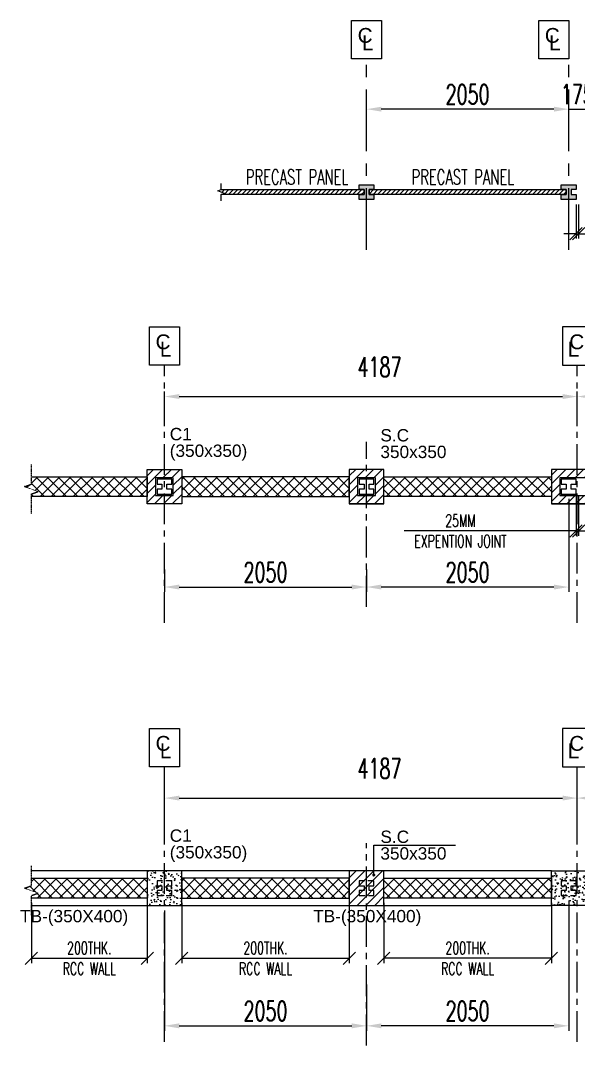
# Model space of a CAD drawing. Header units: millimetres. Extents: x 10240532 to 10287860, y -6299828 to -6258144.
# Drawn here: x 10247389 to 10253048, y -6288514 to -6278127 of the extents above; entities that cross this region are included whole.
import ezdxf
from ezdxf.enums import TextEntityAlignment as Align

# ---------------------------------------------------------------- set-up
doc = ezdxf.new("R2010")
doc.units = ezdxf.units.MM
doc.header["$LTSCALE"] = 5
doc.header["$PDMODE"] = 35
doc.header["$PDSIZE"] = 1250
doc.linetypes.add('CENTER', pattern=[2, 1.25, -0.25, 0.25, -0.25])
doc.linetypes.add('DASHED', pattern=[0.75, 0.5, -0.25])
for name, color, linetype in [('BEAM MKD.', 181, 'Continuous'), ('CENLINE', 8, 'CENTER'), ('CL. MKD.', 2, 'Continuous'), ('col', 1, 'Continuous'), ('COL. MKD.', 91, 'Continuous'), ('COL. SIZE', 43, 'Continuous'), ('DIM', 191, 'Continuous'), ('R.C.C.WALL', 6, 'Continuous'), ('REIN MKD.', 7, 'Continuous'), ('STIRRUP', 253, 'Continuous')]:
    doc.layers.add(name, color=color, linetype=linetype)
doc.layers.add('GRID DIM', color=4, linetype='Continuous', lineweight=20)
doc.layers.add('HATCH', color=253, linetype='Continuous', lineweight=15)
doc.styles.add('D50', font='romans.shx', dxfattribs={"width": 0.65, "height": 125})
doc.styles.add('GR DIM', font='romans.shx', dxfattribs={"width": 0.65, "height": 200})
doc.styles.add('R50', font='ROMANS.shx', dxfattribs={"width": 0.65, "height": 150})
doc.styles.add('RAJU', font='swissel.ttf', dxfattribs={"height": 200})
doc.dimstyles.new('D50', dxfattribs={"dimtxt": 125, "dimasz": 125, "dimexe": 50, "dimexo": 50, "dimgap": 50, "dimtad": 1, "dimdec": 0, "dimdsep": 46, "dimtxsty": 'D50', "dimcen": 0.09, "dimclrd": 2, "dimclre": 2, "dimclrt": 7, "dimadec": 0, "dimazin": 0, "dimtfac": 1, "dimtdec": 0, "dimtmove": 0, "dimatfit": 3, "dimldrblk": 'OBLIQUE', "dimfxl": 1, "dimtolj": 1, "dimtzin": 0, "dimarcsym": 0})

# ---------------------------------------------------------------- blocks, each defined once
blk = doc.blocks.new('*D8705')
at = {"layer": 'DEFPOINTS', "color": 0}
for p in [(10253035.9510963, -6286007.04880719), (10253035.9510963, -6286358.04880719), (10257222.9510963, -6286358.04880719)]:
    blk.add_point(p, dxfattribs=at)
at = {"layer": 'GRID DIM', "color": 2, "linetype": 'Continuous', "lineweight": -2}
for p, q in [((10253035.9510963, -6286308.04880719), (10253035.9510963, -6285957.04880719)), ((10257072.9510963, -6286007.04880719), (10253185.9510963, -6286007.04880719))]:
    blk.add_line(p, q, dxfattribs=at)
at = {"layer": 'GRID DIM', "color": 2, "lineweight": -2}
blk.add_line((10257222.9510963, -6286308.04880719), (10257222.9510963, -6285957.04880719), dxfattribs=at)
at = {"layer": 'GRID DIM', "color": 2}
for points in [[(10253185.9510963, -6285982.04880719), (10253185.9510963, -6286032.04880719), (10253035.9510963, -6286007.04880719)], [(10257072.9510963, -6286032.04880719), (10257072.9510963, -6285982.04880719), (10257222.9510963, -6286007.04880719)]]:
    blk.add_solid(points, dxfattribs=at)
at = {"layer": 'GRID DIM', "color": 7, "lineweight": -2, "insert": (10255129.4510963, -6285857.04880719), "char_height": 200, "attachment_point": 5, "style": 'GR DIM'}
blk.add_mtext('\\A1;4187', dxfattribs=at)
blk = doc.blocks.new('_Oblique')
at = {"color": 0, "linetype": 'ByBlock', "lineweight": -2}
blk.add_line((-0.5, -0.5), (0.5, 0.5), dxfattribs=at)
blk = doc.blocks.new('OBLIQUE')
blk = doc.blocks.new('*D8706')
at = {"layer": 'DEFPOINTS', "color": 0}
for p in [(10253035.9510963, -6286007.04880719), (10248848.9510963, -6286358.04880719), (10253035.9510963, -6286358.04880719)]:
    blk.add_point(p, dxfattribs=at)
at = {"layer": 'GRID DIM', "color": 2, "lineweight": -2}
blk.add_line((10248848.9510963, -6286308.04880719), (10248848.9510963, -6285957.04880719), dxfattribs=at)
at = {"layer": 'GRID DIM', "color": 2, "linetype": 'Continuous', "lineweight": -2}
for p, q in [((10248998.9510963, -6286007.04880719), (10252885.9510963, -6286007.04880719)), ((10253035.9510963, -6286308.04880719), (10253035.9510963, -6285957.04880719))]:
    blk.add_line(p, q, dxfattribs=at)
at = {"layer": 'GRID DIM', "color": 2}
for points in [[(10248998.9510963, -6285982.04880719), (10248998.9510963, -6286032.04880719), (10248848.9510963, -6286007.04880719)], [(10252885.9510963, -6286032.04880719), (10252885.9510963, -6285982.04880719), (10253035.9510963, -6286007.04880719)]]:
    blk.add_solid(points, dxfattribs=at)
at = {"layer": 'GRID DIM', "color": 7, "lineweight": -2, "insert": (10251029.4510963, -6285707.04880719), "char_height": 200, "attachment_point": 5, "style": 'GR DIM'}
blk.add_mtext('\\A1;4187', dxfattribs=at)
blk = doc.blocks.new('*D8707')
at = {"layer": 'DEFPOINTS', "color": 0}
for p in [(10248848.9510963, -6287094.86919883), (10250898.4510963, -6287844.86919883), (10250898.4510963, -6288315.10006606)]:
    blk.add_point(p, dxfattribs=at)
at = {"layer": 'GRID DIM', "color": 2, "lineweight": -2}
blk.add_line((10248848.9510963, -6287144.86919883), (10248848.9510963, -6288365.10006606), dxfattribs=at)
at = {"layer": 'GRID DIM', "color": 2, "linetype": 'Continuous', "lineweight": -2}
for p, q in [((10250898.4510963, -6287894.86919883), (10250898.4510963, -6288365.10006606)), ((10248998.9510963, -6288315.10006606), (10250748.4510963, -6288315.10006606))]:
    blk.add_line(p, q, dxfattribs=at)
at = {"layer": 'GRID DIM', "color": 2}
for points in [[(10248998.9510963, -6288290.10006606), (10248998.9510963, -6288340.10006606), (10248848.9510963, -6288315.10006606)], [(10250748.4510963, -6288340.10006606), (10250748.4510963, -6288290.10006606), (10250898.4510963, -6288315.10006606)]]:
    blk.add_solid(points, dxfattribs=at)
at = {"layer": 'GRID DIM', "color": 7, "lineweight": -2, "insert": (10249873.7010963, -6288165.10006606), "char_height": 200, "attachment_point": 5, "style": 'GR DIM'}
blk.add_mtext('\\A1;2050', dxfattribs=at)
blk = doc.blocks.new('*D8708')
at = {"layer": 'col', "color": 2, "lineweight": -2}
blk.add_line((10249023.9510963, -6287069.86919883), (10249023.9510963, -6287680.91782122), dxfattribs=at)
at = {"layer": 'col', "color": 2, "linetype": 'Continuous', "lineweight": -2}
for p, q in [((10250723.4510963, -6287069.86919883), (10250723.4510963, -6287680.91782122)), ((10249023.9510963, -6287630.91782122), (10250723.4510963, -6287630.91782122))]:
    blk.add_line(p, q, dxfattribs=at)
at = {"layer": 'DEFPOINTS', "color": 0}
for p in [(10249023.9510963, -6287019.86919883), (10250723.4510963, -6287019.86919883), (10250723.4510963, -6287630.91782122)]:
    blk.add_point(p, dxfattribs=at)
at = {"layer": 'col', "color": 2, "linetype": 'ByBlock', "lineweight": -2, "xscale": 125, "yscale": 125, "zscale": 125, "rotation": 180}
blk.add_blockref('_Oblique', (10249023.9510963, -6287630.91782122), dxfattribs=at)
at = {"layer": 'col', "color": 2, "linetype": 'ByBlock', "lineweight": -2, "xscale": 125, "yscale": 125, "zscale": 125}
blk.add_blockref('_Oblique', (10250723.4510963, -6287630.91782122), dxfattribs=at)
at = {"layer": 'col', "color": 7, "insert": (10249873.9510963, -6287630.91782122), "char_height": 125, "attachment_point": 5, "style": 'D50'}
blk.add_mtext('\\A1;200THK. \\PRCC WALL', dxfattribs=at)
blk = doc.blocks.new('*D8709')
at = {"layer": 'col', "color": 2, "linetype": 'Continuous', "lineweight": -2}
for p, q in [((10251073.4510963, -6287069.86919883), (10251073.4510963, -6287680.91782122)), ((10252773.4510963, -6287630.91782122), (10251073.4510963, -6287630.91782122))]:
    blk.add_line(p, q, dxfattribs=at)
at = {"layer": 'col', "color": 2, "lineweight": -2}
blk.add_line((10252773.4510963, -6287069.86919883), (10252773.4510963, -6287680.91782122), dxfattribs=at)
at = {"layer": 'DEFPOINTS', "color": 0}
for p in [(10251073.4510963, -6287019.86919883), (10252773.4510963, -6287019.86919883), (10251073.4510963, -6287630.91782122)]:
    blk.add_point(p, dxfattribs=at)
at = {"layer": 'col', "color": 2, "linetype": 'ByBlock', "lineweight": -2, "xscale": 125, "yscale": 125, "zscale": 125, "rotation": 180}
blk.add_blockref('_Oblique', (10251073.4510963, -6287630.91782122), dxfattribs=at)
at = {"layer": 'col', "color": 2, "linetype": 'ByBlock', "lineweight": -2, "xscale": 125, "yscale": 125, "zscale": 125}
blk.add_blockref('_Oblique', (10252773.4510963, -6287630.91782122), dxfattribs=at)
at = {"layer": 'col', "color": 7, "insert": (10251923.4510963, -6287630.91782122), "char_height": 125, "attachment_point": 5, "style": 'D50'}
blk.add_mtext('\\A1;200THK. \\PRCC WALL', dxfattribs=at)
blk = doc.blocks.new('*D8710')
at = {"layer": 'DEFPOINTS', "color": 0}
for p in [(10252948.4510963, -6286994.86919883), (10250898.4510963, -6287844.86919883), (10250898.4510963, -6288315.10006606)]:
    blk.add_point(p, dxfattribs=at)
at = {"layer": 'GRID DIM', "color": 2, "lineweight": -2}
blk.add_line((10252948.4510963, -6287044.86919883), (10252948.4510963, -6288365.10006606), dxfattribs=at)
at = {"layer": 'GRID DIM', "color": 2, "linetype": 'Continuous', "lineweight": -2}
for p, q in [((10250898.4510963, -6287894.86919883), (10250898.4510963, -6288365.10006606)), ((10252798.4510963, -6288315.10006606), (10251048.4510963, -6288315.10006606))]:
    blk.add_line(p, q, dxfattribs=at)
at = {"layer": 'GRID DIM', "color": 2}
for points in [[(10251048.4510963, -6288290.10006606), (10251048.4510963, -6288340.10006606), (10250898.4510963, -6288315.10006606)], [(10252798.4510963, -6288340.10006606), (10252798.4510963, -6288290.10006606), (10252948.4510963, -6288315.10006606)]]:
    blk.add_solid(points, dxfattribs=at)
at = {"layer": 'GRID DIM', "color": 7, "lineweight": -2, "insert": (10251923.4510963, -6288165.10006606), "char_height": 200, "attachment_point": 5, "style": 'GR DIM'}
blk.add_mtext('\\A1;2050', dxfattribs=at)
blk = doc.blocks.new('*D8731')
at = {"layer": 'col', "color": 2, "lineweight": -2}
blk.add_line((10247499.6765107, -6287069.86919883), (10247499.6765107, -6287680.91782122), dxfattribs=at)
at = {"layer": 'col', "color": 2, "linetype": 'Continuous', "lineweight": -2}
for p, q in [((10248673.9510963, -6287069.86919883), (10248673.9510963, -6287680.91782122)), ((10247499.6765107, -6287630.91782122), (10248673.9510963, -6287630.91782122))]:
    blk.add_line(p, q, dxfattribs=at)
at = {"layer": 'DEFPOINTS', "color": 0}
for p in [(10247499.6765107, -6287019.86919883), (10248673.9510963, -6287019.86919883), (10248673.9510963, -6287630.91782122)]:
    blk.add_point(p, dxfattribs=at)
at = {"layer": 'col', "color": 2, "linetype": 'ByBlock', "lineweight": -2, "xscale": 125, "yscale": 125, "zscale": 125, "rotation": 180}
blk.add_blockref('_Oblique', (10247499.6765107, -6287630.91782122), dxfattribs=at)
at = {"layer": 'col', "color": 2, "linetype": 'ByBlock', "lineweight": -2, "xscale": 125, "yscale": 125, "zscale": 125}
blk.add_blockref('_Oblique', (10248673.9510963, -6287630.91782122), dxfattribs=at)
at = {"layer": 'col', "color": 7, "insert": (10248086.8138035, -6287630.91782122), "char_height": 125, "attachment_point": 5, "style": 'D50'}
blk.add_mtext('\\A1;200THK. \\PRCC WALL', dxfattribs=at)
blk = doc.blocks.new('*D8737')
at = {"layer": 'DEFPOINTS', "color": 0}
for p in [(10253035.9510963, -6281937.88733368), (10253035.9510963, -6282288.88733368), (10257222.9510963, -6282288.88733368)]:
    blk.add_point(p, dxfattribs=at)
at = {"layer": 'GRID DIM', "color": 2, "linetype": 'Continuous', "lineweight": -2}
for p, q in [((10253035.9510963, -6282238.88733368), (10253035.9510963, -6281887.88733368)), ((10257072.9510963, -6281937.88733368), (10253185.9510963, -6281937.88733368))]:
    blk.add_line(p, q, dxfattribs=at)
at = {"layer": 'GRID DIM', "color": 2, "lineweight": -2}
blk.add_line((10257222.9510963, -6282238.88733368), (10257222.9510963, -6281887.88733368), dxfattribs=at)
at = {"layer": 'GRID DIM', "color": 2}
for points in [[(10253185.9510963, -6281912.88733368), (10253185.9510963, -6281962.88733368), (10253035.9510963, -6281937.88733368)], [(10257072.9510963, -6281962.88733368), (10257072.9510963, -6281912.88733368), (10257222.9510963, -6281937.88733368)]]:
    blk.add_solid(points, dxfattribs=at)
at = {"layer": 'GRID DIM', "color": 7, "lineweight": -2, "insert": (10255129.4510963, -6281787.88733368), "char_height": 200, "attachment_point": 5, "style": 'GR DIM'}
blk.add_mtext('\\A1;4187', dxfattribs=at)
blk = doc.blocks.new('*D8738')
at = {"layer": 'DEFPOINTS', "color": 0}
for p in [(10253035.9510963, -6281937.88733368), (10248848.9510963, -6282288.88733368), (10253035.9510963, -6282288.88733368)]:
    blk.add_point(p, dxfattribs=at)
at = {"layer": 'GRID DIM', "color": 2, "lineweight": -2}
blk.add_line((10248848.9510963, -6282238.88733368), (10248848.9510963, -6281887.88733368), dxfattribs=at)
at = {"layer": 'GRID DIM', "color": 2, "linetype": 'Continuous', "lineweight": -2}
for p, q in [((10253035.9510963, -6282238.88733368), (10253035.9510963, -6281887.88733368)), ((10248998.9510963, -6281937.88733368), (10252885.9510963, -6281937.88733368))]:
    blk.add_line(p, q, dxfattribs=at)
at = {"layer": 'GRID DIM', "color": 2}
for points in [[(10248998.9510963, -6281912.88733368), (10248998.9510963, -6281962.88733368), (10248848.9510963, -6281937.88733368)], [(10252885.9510963, -6281962.88733368), (10252885.9510963, -6281912.88733368), (10253035.9510963, -6281937.88733368)]]:
    blk.add_solid(points, dxfattribs=at)
at = {"layer": 'GRID DIM', "color": 7, "lineweight": -2, "insert": (10251029.4510963, -6281637.88733368), "char_height": 200, "attachment_point": 5, "style": 'GR DIM'}
blk.add_mtext('\\A1;4187', dxfattribs=at)
blk = doc.blocks.new('*D8739')
at = {"layer": 'DEFPOINTS', "color": 0}
for p in [(10248848.9510963, -6283641.36343914), (10250898.4510963, -6283641.36343914), (10250898.4510963, -6283868.33284769)]:
    blk.add_point(p, dxfattribs=at)
at = {"layer": 'GRID DIM', "color": 2, "lineweight": -2}
blk.add_line((10248848.9510963, -6283691.36343914), (10248848.9510963, -6283918.33284769), dxfattribs=at)
at = {"layer": 'GRID DIM', "color": 2, "linetype": 'Continuous', "lineweight": -2}
for p, q in [((10250898.4510963, -6283691.36343914), (10250898.4510963, -6283918.33284769)), ((10248998.9510963, -6283868.33284769), (10250748.4510963, -6283868.33284769))]:
    blk.add_line(p, q, dxfattribs=at)
at = {"layer": 'GRID DIM', "color": 2}
for points in [[(10248998.9510963, -6283843.33284769), (10248998.9510963, -6283893.33284769), (10248848.9510963, -6283868.33284769)], [(10250748.4510963, -6283893.33284769), (10250748.4510963, -6283843.33284769), (10250898.4510963, -6283868.33284769)]]:
    blk.add_solid(points, dxfattribs=at)
at = {"layer": 'GRID DIM', "color": 7, "lineweight": -2, "insert": (10249873.7010963, -6283718.33284769), "char_height": 200, "attachment_point": 5, "style": 'GR DIM'}
blk.add_mtext('\\A1;2050', dxfattribs=at)
blk = doc.blocks.new('*D8740')
at = {"layer": 'DEFPOINTS', "color": 0}
for p in [(10252948.4510963, -6282925.70772531), (10250898.4510963, -6283641.36343914), (10250898.4510963, -6283868.33284769)]:
    blk.add_point(p, dxfattribs=at)
at = {"layer": 'GRID DIM', "color": 2, "lineweight": -2}
blk.add_line((10252948.4510963, -6282975.70772531), (10252948.4510963, -6283918.33284769), dxfattribs=at)
at = {"layer": 'GRID DIM', "color": 2, "linetype": 'Continuous', "lineweight": -2}
for p, q in [((10250898.4510963, -6283691.36343914), (10250898.4510963, -6283918.33284769)), ((10252798.4510963, -6283868.33284769), (10251048.4510963, -6283868.33284769))]:
    blk.add_line(p, q, dxfattribs=at)
at = {"layer": 'GRID DIM', "color": 2}
for points in [[(10251048.4510963, -6283843.33284769), (10251048.4510963, -6283893.33284769), (10250898.4510963, -6283868.33284769)], [(10252798.4510963, -6283893.33284769), (10252798.4510963, -6283843.33284769), (10252948.4510963, -6283868.33284769)]]:
    blk.add_solid(points, dxfattribs=at)
at = {"layer": 'GRID DIM', "color": 7, "lineweight": -2, "insert": (10251923.4510963, -6283718.33284769), "char_height": 200, "attachment_point": 5, "style": 'GR DIM'}
blk.add_mtext('\\A1;2050', dxfattribs=at)
blk = doc.blocks.new('*D8751')
at = {"layer": 'col', "color": 2, "lineweight": -2}
blk.add_line((10253023.4510963, -6282950.70772531), (10253023.4510963, -6283349.59627354), dxfattribs=at)
at = {"layer": 'col', "color": 2, "linetype": 'Continuous', "lineweight": -2}
for p, q in [((10253048.4510963, -6282950.70772531), (10253048.4510963, -6283349.59627354)), ((10253023.4510963, -6283299.59627354), (10251279.9250059, -6283299.59627354)), ((10253023.4510963, -6283299.59627354), (10253048.4510963, -6283299.59627354)), ((10253048.4510963, -6283299.59627354), (10253173.4510963, -6283299.59627354))]:
    blk.add_line(p, q, dxfattribs=at)
at = {"layer": 'DEFPOINTS', "color": 0}
for p in [(10253023.4510963, -6282900.70772531), (10253048.4510963, -6282900.70772531), (10253048.4510963, -6283299.59627354)]:
    blk.add_point(p, dxfattribs=at)
at = {"layer": 'col', "color": 2, "linetype": 'ByBlock', "lineweight": -2, "xscale": 125, "yscale": 125, "zscale": 125}
blk.add_blockref('_Oblique', (10253023.4510963, -6283299.59627354), dxfattribs=at)
at = {"layer": 'col', "color": 2, "linetype": 'ByBlock', "lineweight": -2, "xscale": 125, "yscale": 125, "zscale": 125, "rotation": 180}
blk.add_blockref('_Oblique', (10253048.4510963, -6283299.59627354), dxfattribs=at)
at = {"layer": 'col', "color": 7, "insert": (10251850.3119107, -6283299.59627354), "char_height": 125, "attachment_point": 5, "style": 'D50'}
blk.add_mtext('\\A1;25MM \\PEXPENTION JOINT', dxfattribs=at)
blk = doc.blocks.new('*D8777')
at = {"layer": 'DEFPOINTS', "color": 0}
for p in [(10250898.4510963, -6279025.64127716), (10250898.4510963, -6279376.64127716), (10252948.4510963, -6279376.64127716)]:
    blk.add_point(p, dxfattribs=at)
at = {"layer": 'GRID DIM', "color": 2, "linetype": 'Continuous', "lineweight": -2}
for p, q in [((10250898.4510963, -6279326.64127716), (10250898.4510963, -6278975.64127716)), ((10252798.4510963, -6279025.64127716), (10251048.4510963, -6279025.64127716))]:
    blk.add_line(p, q, dxfattribs=at)
at = {"layer": 'GRID DIM', "color": 2, "lineweight": -2}
blk.add_line((10252948.4510963, -6279326.64127716), (10252948.4510963, -6278975.64127716), dxfattribs=at)
at = {"layer": 'GRID DIM', "color": 2}
for points in [[(10251048.4510963, -6279000.64127716), (10251048.4510963, -6279050.64127716), (10250898.4510963, -6279025.64127716)], [(10252798.4510963, -6279050.64127716), (10252798.4510963, -6279000.64127716), (10252948.4510963, -6279025.64127716)]]:
    blk.add_solid(points, dxfattribs=at)
at = {"layer": 'GRID DIM', "color": 7, "lineweight": -2, "insert": (10251923.4510963, -6278875.64127716), "char_height": 200, "attachment_point": 5, "style": 'GR DIM'}
blk.add_mtext('\\A1;2050', dxfattribs=at)
blk = doc.blocks.new('*D8788')
at = {"layer": 'col', "color": 2, "lineweight": -2}
blk.add_line((10253023.4510963, -6279991.14127716), (10253023.4510963, -6280337.64127716), dxfattribs=at)
at = {"layer": 'col', "color": 2, "linetype": 'Continuous', "lineweight": -2}
for p, q in [((10253048.4510963, -6279991.14127716), (10253048.4510963, -6280337.64127716)), ((10253023.4510963, -6280287.64127716), (10252898.4510963, -6280287.64127716)), ((10253023.4510963, -6280287.64127716), (10253048.4510963, -6280287.64127716)), ((10253048.4510963, -6280287.64127716), (10254439.2249058, -6280287.64127716))]:
    blk.add_line(p, q, dxfattribs=at)
at = {"layer": 'DEFPOINTS', "color": 0}
for p in [(10253023.4510963, -6279941.14127716), (10253048.4510963, -6279941.14127716), (10253048.4510963, -6280287.64127716)]:
    blk.add_point(p, dxfattribs=at)
at = {"layer": 'col', "color": 2, "linetype": 'ByBlock', "lineweight": -2, "xscale": 125, "yscale": 125, "zscale": 125}
blk.add_blockref('_Oblique', (10253023.4510963, -6280287.64127716), dxfattribs=at)
at = {"layer": 'col', "color": 2, "linetype": 'ByBlock', "lineweight": -2, "xscale": 125, "yscale": 125, "zscale": 125, "rotation": 180}
blk.add_blockref('_Oblique', (10253048.4510963, -6280287.64127716), dxfattribs=at)
at = {"layer": 'col', "color": 7, "insert": (10253868.838001, -6280287.64127716), "char_height": 125, "attachment_point": 5, "style": 'D50'}
blk.add_mtext('\\A1;25MM \\PEXPENTION JOINT', dxfattribs=at)
blk = doc.blocks.new('*D8806')
at = {"layer": 'DEFPOINTS', "color": 0}
for p in [(10253123.4510963, -6279025.64127716), (10252948.4510963, -6279376.64127716), (10253123.4510963, -6279376.64127716)]:
    blk.add_point(p, dxfattribs=at)
at = {"layer": 'GRID DIM', "color": 2, "lineweight": -2}
blk.add_line((10252948.4510963, -6279326.64127716), (10252948.4510963, -6278975.64127716), dxfattribs=at)
at = {"layer": 'GRID DIM', "color": 2, "linetype": 'Continuous', "lineweight": -2}
for p, q in [((10253123.4510963, -6279326.64127716), (10253123.4510963, -6278975.64127716)), ((10252798.4510963, -6279025.64127716), (10252648.4510963, -6279025.64127716)), ((10252948.4510963, -6279025.64127716), (10253123.4510963, -6279025.64127716)), ((10253273.4510963, -6279025.64127716), (10253423.4510963, -6279025.64127716))]:
    blk.add_line(p, q, dxfattribs=at)
at = {"layer": 'GRID DIM', "color": 2}
for points in [[(10252798.4510963, -6279050.64127716), (10252798.4510963, -6279000.64127716), (10252948.4510963, -6279025.64127716)], [(10253273.4510963, -6279000.64127716), (10253273.4510963, -6279050.64127716), (10253123.4510963, -6279025.64127716)]]:
    blk.add_solid(points, dxfattribs=at)
at = {"layer": 'GRID DIM', "color": 7, "lineweight": -2, "insert": (10253035.9510963, -6278875.64127716), "char_height": 200, "attachment_point": 5, "style": 'GR DIM'}
blk.add_mtext('\\A1;175', dxfattribs=at)

msp = doc.modelspace()

# ---------------------------------------------------------------- hatches: boundary and pattern name
at = {"layer": 'HATCH'}
for points in [[(10250823.4510963, -6279841.14127716), (10250873.4510963, -6279841.14127716), (10250873.4510963, -6279891.14127716), (10250823.4510963, -6279891.14127716), (10250823.4510963, -6279941.14127716), (10250973.4510963, -6279941.14127716), (10250973.4510963, -6279891.14127716), (10250923.4510963, -6279891.14127716), (10250923.4510963, -6279841.14127716), (10250973.4510963, -6279841.14127716), (10250973.4510963, -6279791.14127716), (10250823.4510963, -6279791.14127716)], [(10252873.4510963, -6279841.14127716), (10252923.4510963, -6279841.14127716), (10252923.4510963, -6279891.14127716), (10252873.4510963, -6279891.14127716), (10252873.4510963, -6279941.14127716), (10253023.4510963, -6279941.14127716), (10253023.4510963, -6279891.14127716), (10252973.4510963, -6279891.14127716), (10252973.4510963, -6279841.14127716), (10253023.4510963, -6279841.14127716), (10253023.4510963, -6279791.14127716), (10252873.4510963, -6279791.14127716)]]:
    msp.add_hatch(color=9, dxfattribs=at).paths.add_polyline_path(points)
at = {"layer": 'R.C.C.WALL'}
h = msp.add_hatch(dxfattribs=at)
h.set_pattern_fill('ANSI37', color=8, scale=25)
h.set_pattern_definition([(45, (251518.475401068, -269468.588762468), (-56.1266007566822, 56.1266007566822), []), (135, (251518.475401068, -269468.588762468), (-56.1266007566822, -56.1266007566822), [])])
h.paths.add_polyline_path([(10247499.6765107, -6282750.70772531), (10248673.9510963, -6282750.70772531), (10248673.9510963, -6282950.70772531), (10247499.6765107, -6282950.70772531), (10247499.6765107, -6282925.70772531), (10247568.3634461, -6282900.70772532), (10247430.9895752, -6282850.70772531), (10247499.6765107, -6282825.70772531)])
h = msp.add_hatch(dxfattribs=at)
h.set_pattern_fill('ANSI37', color=8, scale=25)
h.set_pattern_definition([(45, (253567.975401068, -269468.588762468), (-56.1266007566822, 56.1266007566822), []), (135, (253567.975401068, -269468.588762468), (-56.1266007566822, -56.1266007566822), [])])
h.paths.add_polyline_path([(10249023.9510963, -6282950.70772531), (10250723.4510963, -6282950.70772531), (10250723.4510963, -6282750.70772531), (10249023.9510963, -6282750.70772531)])
h = msp.add_hatch(dxfattribs=at)
h.set_pattern_fill('ANSI37', color=8, scale=25, angle=180)
h.set_pattern_definition([(45, (253567.475401068, -269468.588762468), (-56.1266007566822, 56.1266007566822), []), (135, (253567.475401068, -269468.588762468), (-56.1266007566822, -56.1266007566822), [])])
h.paths.add_polyline_path([(10252773.4510963, -6282950.70772531), (10251073.4510963, -6282950.70772531), (10251073.4510963, -6282750.70772531), (10252773.4510963, -6282750.70772531)])
h = msp.add_hatch(dxfattribs=at)
h.set_pattern_fill('ANSI37', color=8, scale=25, angle=180)
h.set_pattern_definition([(45, (249467.975401068, -273537.75023598), (-56.1266007566822, 56.1266007566822), []), (135, (249467.975401068, -273537.75023598), (-56.1266007566822, -56.1266007566822), [])])
h.paths.add_polyline_path([(10247499.6765107, -6286819.86919883), (10247499.6765107, -6286894.86919883), (10247430.9895752, -6286919.86919883), (10247568.3634461, -6286969.86919883), (10247499.6765107, -6286994.86919883), (10247499.6765107, -6287019.86919883), (10248673.9510963, -6287019.86919883), (10248673.9510963, -6286819.86919883)])
h = msp.add_hatch(dxfattribs=at)
h.set_pattern_fill('ANSI37', color=8, scale=25)
h.set_pattern_definition([(45, (253567.975401068, -273537.75023598), (-56.1266007566822, 56.1266007566822), []), (135, (253567.975401068, -273537.75023598), (-56.1266007566822, -56.1266007566822), [])])
h.paths.add_polyline_path([(10250723.4510963, -6286819.86919883), (10249023.9510963, -6286819.86919883), (10249023.9510963, -6287019.86919883), (10250723.4510963, -6287019.86919883)])
h = msp.add_hatch(dxfattribs=at)
h.set_pattern_fill('ANSI37', color=8, scale=25, angle=180)
h.set_pattern_definition([(45, (253567.475401068, -273537.75023598), (-56.1266007566822, 56.1266007566822), []), (135, (253567.475401068, -273537.75023598), (-56.1266007566822, -56.1266007566822), [])])
h.paths.add_polyline_path([(10252773.4510963, -6287019.86919883), (10251073.4510963, -6287019.86919883), (10251073.4510963, -6286819.86919883), (10252773.4510963, -6286819.86919883)])
at = {"layer": 'STIRRUP'}
h = msp.add_hatch(dxfattribs=at)
h.set_pattern_fill('ANSI31', color=9, scale=10)
h.set_pattern_definition([(45, (467070.95109627, -547444.141277162), (-22.4506403026729, 22.4506403026729), [])])
h.paths.add_polyline_path([(10249423.4510963, -6279841.14127716), (10250873.4510963, -6279841.14127716), (10250873.4510963, -6279891.14127716), (10249423.4510963, -6279891.14127716), (10249457.794564, -6279878.64127716), (10249389.1076285, -6279853.64127716)])
h = msp.add_hatch(dxfattribs=at)
h.set_pattern_fill('ANSI31', color=9, scale=10)
h.set_pattern_definition([(45, (469120.95109627, -547444.141277162), (-22.4506403026729, 22.4506403026729), [])])
h.paths.add_polyline_path([(10250923.4510963, -6279891.14127716), (10251096.1273328, -6279891.14127716), (10252923.4510963, -6279891.14127716), (10252923.4510963, -6279841.14127716), (10251091.1273328, -6279841.14127716), (10250923.4510963, -6279841.14127716)])
h = msp.add_hatch(dxfattribs=at)
h.set_pattern_fill('ANSI31', color=9, scale=20)
h.set_pattern_definition([(45, (243135.231372466, -313751.284372064), (-44.9012806053458, 44.9012806053458), [])])
h.paths.add_polyline_path([(10249023.9510963, -6282675.70772531), (10248673.9510963, -6282675.70772531), (10248673.9510963, -6283025.70772531), (10249023.9510963, -6283025.70772531)])
h.paths.add_polyline_path([(10248758.9510963, -6282940.70772531), (10248758.9510963, -6282760.70772531), (10248938.9510963, -6282760.70772531), (10248938.9510963, -6282940.70772531)], flags=16)
h = msp.add_hatch(dxfattribs=at)
h.set_pattern_fill('ANSI31', color=9, scale=20)
h.set_pattern_definition([(45, (245184.731372466, -313751.284372064), (-44.9012806053458, 44.9012806053458), [])])
h.paths.add_polyline_path([(10251073.4510963, -6282675.70772531), (10250723.4510963, -6282675.70772531), (10250723.4510963, -6283025.70772531), (10251073.4510963, -6283025.70772531)])
h.paths.add_polyline_path([(10250808.4510963, -6282940.70772531), (10250808.4510963, -6282760.70772531), (10250988.4510963, -6282760.70772531), (10250988.4510963, -6282940.70772531)], flags=16)
h = msp.add_hatch(dxfattribs=at)
h.set_pattern_fill('ANSI31', color=9, scale=20)
h.set_pattern_definition([(45, (244299.124007931, -313356.36132106), (-44.9012806053458, 44.9012806053458), [])])
h.paths.add_polyline_path([(10253298.4510963, -6282675.70772531), (10252773.4510963, -6282675.70772531), (10252773.4510963, -6283025.70772531), (10253298.4510963, -6283025.70772531)])
h.paths.add_polyline_path([(10252858.4510963, -6282940.70772531), (10252858.4510963, -6282760.70772531), (10253213.4510963, -6282760.70772531), (10253213.4510963, -6282940.70772531)], flags=16)
h = msp.add_hatch(dxfattribs=at)
h.set_pattern_fill('AR-CONC', color=9, scale=0.75)
h.set_pattern_definition([(50, (270289.98682831, -278705.281263), (136.638501747003, -11.9543141541773), [14.2875, -157.162499999999]), (355, (270289.98682831, -278705.281263), (-26.432566068727, 143.292633929276), [11.43, -125.7304381275]), (100.4514447, (270301.37333356, -278706.277453125), (110.205935317765, 131.338313934146), [12.1425066, -133.56768345]), (46.1842, (270289.98682831, -278667.181263), (203.309280669097, -31.5317459495454), [21.43125, -235.74375]), (96.63555761, (270306.92925331, -278669.808888), (178.053100538627, 185.569593448291), [18.213767355, -200.35170612]), (351.18415117, (270289.98682831, -278667.181263), (178.053100548733, 185.569593439149), [17.1449753025, -188.59479894]), (21, (270309.03682831, -278676.706263), (113.710793451849, -76.6988986403157), [14.2875, -157.1625]), (326, (270309.03682831, -278676.706263), (46.3515212607355, 138.140974591739), [11.43, -125.73]), (71.451445, (270318.51272776, -278683.097837925), (160.062314459037, 61.442076664429), [12.1425066, -133.567453199999]), (37.5, (270289.98682831, -278705.281263), (2.31645243794386, 63.4162791548648), [0, -124.206, 0, -127.635, 0, -126.20625]), (7.5, (270289.98682831, -278705.281263), (50.1147468827293, 75.1354311135896), [0, -72.7709999999997, 0, -121.3485, 0, -48.1012499999999]), (327.5, (270247.50532831, -278705.281263), (101.692946375154, -4.29655799450508), [0, -47.625, 0, -148.59, 0, -197.1675]), (317.5, (270228.45532831, -278705.281263), (111.096886039514, 19.0698682749998), [0, -61.9125, 0, -98.679, 0, -140.0175])])
h.paths.add_polyline_path([(10248673.9510963, -6287094.86919883), (10249023.9510963, -6287094.86919883), (10249023.9510963, -6286744.86919883), (10248673.9510963, -6286744.86919883)])
h = msp.add_hatch(dxfattribs=at)
h.set_pattern_fill('ANSI31', color=9, scale=20)
h.set_pattern_definition([(45, (242510.202772757, -318163.679113306), (-44.9012806053458, 44.9012806053458), [])])
h.paths.add_polyline_path([(10250723.4510963, -6287094.86919883), (10251073.4510963, -6287094.86919883), (10251073.4510963, -6286744.86919883), (10250723.4510963, -6286744.86919883)])
h = msp.add_hatch(dxfattribs=at)
h.set_pattern_fill('AR-CONC', color=9, scale=0.75, angle=180)
h.set_pattern_definition([(50, (278750.98682831, -278705.281263), (136.638501747003, -11.9543141541773), [14.2875, -157.162499999999]), (355, (278750.98682831, -278705.281263), (-26.432566068727, 143.292633929276), [11.43, -125.7304381275]), (100.4514447, (278762.37333356, -278706.277453125), (110.205935317765, 131.338313934146), [12.1425066, -133.56768345]), (46.1842, (278750.98682831, -278667.181263), (203.309280669097, -31.5317459495454), [21.43125, -235.74375]), (96.63555761, (278767.92925331, -278669.808888), (178.053100538627, 185.569593448291), [18.213767355, -200.35170612]), (351.18415117, (278750.98682831, -278667.181263), (178.053100548733, 185.569593439149), [17.1449753025, -188.59479894]), (21, (278770.03682831, -278676.706263), (113.710793451849, -76.6988986403157), [14.2875, -157.1625]), (326, (278770.03682831, -278676.706263), (46.3515212607355, 138.140974591739), [11.43, -125.73]), (71.451445, (278779.51272776, -278683.097837925), (160.062314459037, 61.442076664429), [12.1425066, -133.567453199999]), (37.5, (278750.98682831, -278705.281263), (2.31645243794385, 63.4162791548648), [0, -124.206, 0, -127.635, 0, -126.20625]), (7.5, (278750.98682831, -278705.281263), (50.1147468827293, 75.1354311135896), [0, -72.7709999999997, 0, -121.3485, 0, -48.1012499999999]), (327.5, (278708.50532831, -278705.281263), (101.692946375154, -4.29655799450507), [0, -47.625, 0, -148.59, 0, -197.1675]), (317.5, (278689.45532831, -278705.281263), (111.096886039514, 19.0698682749998), [0, -61.9125, 0, -98.679, 0, -140.0175])])
h.paths.add_polyline_path([(10253298.4510963, -6287094.86919883), (10252773.4510963, -6287094.86919883), (10252773.4510963, -6286744.86919883), (10253298.4510963, -6286744.86919883)])

# ---------------------------------------------------------------- linework, layer by layer
at = {"layer": 'CENLINE', "lineweight": -2, "ltscale": 100}
for p, q in [((10250898.4510963, -6280452.14127716), (10250898.4510963, -6278516.14127716)), ((10252948.4510963, -6280452.14127716), (10252948.4510963, -6278516.14127716))]:
    msp.add_line(p, q, dxfattribs=at)
at = {"layer": 'CENLINE', "lineweight": -2, "ltscale": 50}
for p, q in [((10248848.9510963, -6284232.17342247), (10248848.9510963, -6281621.38733368)), ((10253035.9510963, -6284232.17342247), (10253035.9510963, -6281621.38733368)), ((10250898.4510963, -6284067.63535117), (10250898.4510963, -6282396.39243114)), ((10248848.9510963, -6288477.62081296), (10248848.9510963, -6285690.54880719)), ((10253035.9510963, -6288477.62081296), (10253035.9510963, -6285690.54880719)), ((10250898.4510963, -6288514.40256953), (10250898.4510963, -6286465.55390466))]:
    msp.add_line(p, q, dxfattribs=at)
at = {"layer": 'CL. MKD.'}
for points in [[(10250746.7010963, -6278127.14127716), (10251050.2010963, -6278127.14127716), (10251050.2010963, -6278516.14127716), (10250746.7010963, -6278516.14127716)], [(10252644.9510963, -6278127.14127716), (10252948.4510963, -6278127.14127716), (10252948.4510963, -6278516.14127716), (10252644.9510963, -6278516.14127716)], [(10253187.7010963, -6281232.38733368), (10252884.2010963, -6281232.38733368), (10252884.2010963, -6281621.38733368), (10253187.7010963, -6281621.38733368)], [(10253187.7010963, -6285301.54880719), (10252884.2010963, -6285301.54880719), (10252884.2010963, -6285690.54880719), (10253187.7010963, -6285690.54880719)]]:
    msp.add_lwpolyline(points, close=True, dxfattribs=at)
at = {"layer": 'CL. MKD.', "elevation": 1.6275e-10}
for points in [[(10248697.2010963, -6281232.38733368), (10249000.7010963, -6281232.38733368), (10249000.7010963, -6281621.38733368), (10248697.2010963, -6281621.38733368)], [(10248697.2010963, -6285301.54880719), (10249000.7010963, -6285301.54880719), (10249000.7010963, -6285690.54880719), (10248697.2010963, -6285690.54880719)]]:
    msp.add_lwpolyline(points, close=True, dxfattribs=at)
at = {"layer": 'col'}
for p, q in [((10251073.4510963, -6283025.70772531), (10250723.4510963, -6283025.70772531)), ((10253298.4510963, -6283025.70772531), (10252773.4510963, -6283025.70772531))]:
    msp.add_line(p, q, dxfattribs=at)
at = {"layer": 'col', "color": 6}
for points in [[(10250823.4510963, -6279841.14127716), (10250823.4510963, -6279791.14127716), (10250973.4510963, -6279791.14127716), (10250973.4510963, -6279841.14127716), (10250923.4510963, -6279841.14127716), (10250923.4510963, -6279891.14127716), (10250973.4510963, -6279891.14127716), (10250973.4510963, -6279941.14127716), (10250823.4510963, -6279941.14127716), (10250823.4510963, -6279891.14127716), (10250873.4510963, -6279891.14127716), (10250873.4510963, -6279841.14127716), (10250823.4510963, -6279841.14127716)], [(10252873.4510963, -6279841.14127716), (10252873.4510963, -6279791.14127716), (10253023.4510963, -6279791.14127716), (10253023.4510963, -6279841.14127716), (10252973.4510963, -6279841.14127716), (10252973.4510963, -6279891.14127716), (10253023.4510963, -6279891.14127716), (10253023.4510963, -6279941.14127716), (10252873.4510963, -6279941.14127716), (10252873.4510963, -6279891.14127716), (10252923.4510963, -6279891.14127716), (10252923.4510963, -6279841.14127716), (10252873.4510963, -6279841.14127716)]]:
    msp.add_lwpolyline(points, dxfattribs=at)
at = {"layer": 'col'}
for points, elevation in [([(10249023.9510963, -6283025.70772531), (10248673.9510963, -6283025.70772531), (10248673.9510963, -6282675.70772531), (10249023.9510963, -6282675.70772531)], 1.6275e-10), ([(10250723.4510963, -6283025.70772531), (10251073.4510963, -6283025.70772531), (10251073.4510963, -6282675.70772531), (10250723.4510963, -6282675.70772531)], 3.289733e-10), ([(10248758.9510963, -6282940.70772531), (10248938.9510963, -6282940.70772531), (10248938.9510963, -6282760.70772531), (10248758.9510963, -6282760.70772531)], 1.6275e-10), ([(10250808.4510963, -6282940.70772531), (10250988.4510963, -6282940.70772531), (10250988.4510963, -6282760.70772531), (10250808.4510963, -6282760.70772531)], 3.289733e-10), ([(10248673.9510963, -6287094.86919883), (10249023.9510963, -6287094.86919883), (10249023.9510963, -6286744.86919883), (10248673.9510963, -6286744.86919883)], 1.6275e-10), ([(10250723.4510963, -6287094.86919883), (10251073.4510963, -6287094.86919883), (10251073.4510963, -6286744.86919883), (10250723.4510963, -6286744.86919883)], 3.289733e-10)]:
    msp.add_lwpolyline(points, close=True, dxfattribs=dict(at, elevation=elevation))
for points in [[(10253298.4510963, -6282675.70772531), (10252773.4510963, -6282675.70772531), (10252773.4510963, -6283025.70772531), (10253298.4510963, -6283025.70772531)], [(10252858.4510963, -6282940.70772531), (10253213.4510963, -6282940.70772531), (10253213.4510963, -6282760.70772531), (10252858.4510963, -6282760.70772531)], [(10253298.4510963, -6287094.86919883), (10252773.4510963, -6287094.86919883), (10252773.4510963, -6286744.86919883), (10253298.4510963, -6286744.86919883)]]:
    msp.add_lwpolyline(points, close=True, dxfattribs=at)
at = {"layer": 'col', "color": 4, "linetype": 'Continuous', "ltscale": 25}
for points, elevation in [([(10248923.9510963, -6282825.70772531), (10248923.9510963, -6282775.70772531), (10248773.9510963, -6282775.70772531), (10248773.9510963, -6282825.70772531), (10248823.9510963, -6282825.70772531), (10248823.9510963, -6282875.70772531), (10248773.9510963, -6282875.70772531), (10248773.9510963, -6282925.70772531), (10248923.9510963, -6282925.70772531), (10248923.9510963, -6282875.70772531), (10248873.9510963, -6282875.70772531), (10248873.9510963, -6282825.70772531), (10248923.9510963, -6282825.70772531)], 1.6275e-10), ([(10250973.4510963, -6282825.70772531), (10250973.4510963, -6282775.70772531), (10250823.4510963, -6282775.70772531), (10250823.4510963, -6282825.70772531), (10250873.4510963, -6282825.70772531), (10250873.4510963, -6282875.70772531), (10250823.4510963, -6282875.70772531), (10250823.4510963, -6282925.70772531), (10250973.4510963, -6282925.70772531), (10250973.4510963, -6282875.70772531), (10250923.4510963, -6282875.70772531), (10250923.4510963, -6282825.70772531), (10250973.4510963, -6282825.70772531)], 3.289733e-10)]:
    msp.add_lwpolyline(points, dxfattribs=dict(at, elevation=elevation))
msp.add_lwpolyline([(10253023.4510963, -6282825.70772531), (10253023.4510963, -6282775.70772531), (10252873.4510963, -6282775.70772531), (10252873.4510963, -6282825.70772531), (10252923.4510963, -6282825.70772531), (10252923.4510963, -6282875.70772531), (10252873.4510963, -6282875.70772531), (10252873.4510963, -6282925.70772531), (10253023.4510963, -6282925.70772531), (10253023.4510963, -6282875.70772531), (10252973.4510963, -6282875.70772531), (10252973.4510963, -6282825.70772531), (10253023.4510963, -6282825.70772531)], dxfattribs=at)
at = {"layer": 'col', "color": 4, "linetype": 'DASHED', "ltscale": 25}
for points, elevation in [([(10248923.9510963, -6286894.86919883), (10248923.9510963, -6286844.86919883), (10248773.9510963, -6286844.86919883), (10248773.9510963, -6286894.86919883), (10248823.9510963, -6286894.86919883), (10248823.9510963, -6286944.86919883), (10248773.9510963, -6286944.86919883), (10248773.9510963, -6286994.86919883), (10248923.9510963, -6286994.86919883), (10248923.9510963, -6286944.86919883), (10248873.9510963, -6286944.86919883), (10248873.9510963, -6286894.86919883), (10248923.9510963, -6286894.86919883)], 1.6275e-10), ([(10250973.4510963, -6286894.86919883), (10250973.4510963, -6286844.86919883), (10250823.4510963, -6286844.86919883), (10250823.4510963, -6286894.86919883), (10250873.4510963, -6286894.86919883), (10250873.4510963, -6286944.86919883), (10250823.4510963, -6286944.86919883), (10250823.4510963, -6286994.86919883), (10250973.4510963, -6286994.86919883), (10250973.4510963, -6286944.86919883), (10250923.4510963, -6286944.86919883), (10250923.4510963, -6286894.86919883), (10250973.4510963, -6286894.86919883)], 3.289733e-10)]:
    msp.add_lwpolyline(points, dxfattribs=dict(at, elevation=elevation))
msp.add_lwpolyline([(10253023.4510963, -6286894.86919883), (10253023.4510963, -6286844.86919883), (10252873.4510963, -6286844.86919883), (10252873.4510963, -6286894.86919883), (10252923.4510963, -6286894.86919883), (10252923.4510963, -6286944.86919883), (10252873.4510963, -6286944.86919883), (10252873.4510963, -6286994.86919883), (10253023.4510963, -6286994.86919883), (10253023.4510963, -6286944.86919883), (10252973.4510963, -6286944.86919883), (10252973.4510963, -6286894.86919883), (10253023.4510963, -6286894.86919883)], dxfattribs=at)
at = {"layer": 'DIM', "color": 8, "linetype": 'DASHED', "ltscale": 0.32}
for points in [[(10247499.6765107, -6283125.70772531), (10247499.6765107, -6282925.70772531), (10247568.3634461, -6282900.70772532), (10247430.9895752, -6282850.70772531), (10247499.6765107, -6282825.70772531), (10247499.6765107, -6282625.70772531)], [(10247499.6765107, -6287194.86919883), (10247499.6765107, -6286994.86919883), (10247568.3634461, -6286969.86919883), (10247430.9895752, -6286919.86919883), (10247499.6765107, -6286894.86919883), (10247499.6765107, -6286694.86919883)]]:
    msp.add_lwpolyline(points, dxfattribs=at)
at = {"layer": 'R.C.C.WALL', "color": 6, "elevation": 3.289733e-10}
for points in [[(10247499.6765107, -6282750.70772531), (10248673.9510963, -6282750.70772531), (10248673.9510963, -6282950.70772531), (10247499.6765107, -6282950.70772531)], [(10247499.6765107, -6286819.86919883), (10248673.9510963, -6286819.86919883), (10248673.9510963, -6287019.86919883), (10247499.6765107, -6287019.86919883)]]:
    msp.add_lwpolyline(points, dxfattribs=at)
for points in [[(10249023.9510963, -6282750.70772531), (10249023.9510963, -6282950.70772531), (10250723.4510963, -6282950.70772531), (10250723.4510963, -6282750.70772531)], [(10252773.4510963, -6282750.70772531), (10252773.4510963, -6282950.70772531), (10251073.4510963, -6282950.70772531), (10251073.4510963, -6282750.70772531)], [(10249023.9510963, -6286819.86919883), (10249023.9510963, -6287019.86919883), (10250723.4510963, -6287019.86919883), (10250723.4510963, -6286819.86919883)], [(10252773.4510963, -6286819.86919883), (10252773.4510963, -6287019.86919883), (10251073.4510963, -6287019.86919883), (10251073.4510963, -6286819.86919883)]]:
    msp.add_lwpolyline(points, close=True, dxfattribs=at)
at = {"layer": 'REIN MKD.', "color": 3, "elevation": 1.6275e-10}
for points in [[(10248673.9510963, -6286744.86919883), (10247499.6765107, -6286744.86919883)], [(10252773.4510963, -6286744.86919883), (10249023.9510963, -6286744.86919883), (10249023.9510963, -6286744.86919883)], [(10247499.6765107, -6287094.86919883), (10248673.9510963, -6287094.86919883)], [(10249023.9510963, -6287094.86919883), (10252773.4510963, -6287094.86919883)]]:
    msp.add_lwpolyline(points, dxfattribs=at)
at = {"layer": 'STIRRUP', "color": 9}
msp.add_lwpolyline([(10249423.4510963, -6279953.64127716), (10249423.4510963, -6279891.14127716), (10249457.794564, -6279878.64127716), (10249389.1076285, -6279853.64127716), (10249423.4510963, -6279841.14127716), (10249423.4510963, -6279778.64127716)], dxfattribs=at)
at = {"layer": 'STIRRUP', "color": 30}
msp.add_lwpolyline([(10249423.4510963, -6279841.14127716), (10250873.4510963, -6279841.14127716), (10250873.4510963, -6279891.14127716), (10249423.4510963, -6279891.14127716)], dxfattribs=at)
msp.add_lwpolyline([(10250923.4510963, -6279841.14127716), (10252923.4510963, -6279841.14127716), (10252923.4510963, -6279891.14127716), (10250923.4510963, -6279891.14127716)], close=True, dxfattribs=at)

# ---------------------------------------------------------------- texts
at = {"layer": 'BEAM MKD.', "lineweight": -2, "style": 'R50', "width": 0.65}
for p in [(10250194.3293197, -6279788.09107239), (10251875.8293197, -6279788.09107239)]:
    msp.add_text('PRECAST PANEL', height=150, dxfattribs=at).set_placement(p, align=Align.CENTER)
at = {"layer": 'BEAM MKD.', "color": 7, "lineweight": -2, "style": 'RAJU'}
for p in [(10247933.1617763, -6287265.93398955), (10250905.7748597, -6287265.93398955)]:
    msp.add_text('TB-(350X400)', height=125, dxfattribs=at).set_placement(p, align=Align.CENTER)
at = {"layer": 'CL. MKD.', "color": 7, "style": 'RAJU'}
for s, p in [('C', (10250808.2899402, -6278353.20257464)), ('C', (10252706.5399402, -6278353.20257464)), ('L', (10250851.2899402, -6278428.20257464)), ('L', (10252749.5399402, -6278428.20257464)), ('C', (10248758.7899402, -6281458.44863116)), ('L', (10248801.7899402, -6281533.44863116)), ('L', (10252938.5889257, -6281533.44863116)), ('C', (10252954.6112381, -6281458.44863116)), ('C', (10248758.7899402, -6285527.61010467)), ('C', (10252954.6112381, -6285527.61010467)), ('L', (10248801.7899402, -6285602.61010467)), ('L', (10252938.5889257, -6285602.61010467))]:
    msp.add_text(s, height=150, dxfattribs=at).set_placement(p)
at = {"layer": 'COL. MKD.', "style": 'RAJU'}
for s, p in [('C1', (10248902.6042348, -6282380.81670562)), ('S.C', (10251039.0608539, -6282392.71246154)), ('C1', (10248902.6042348, -6286449.97817913)), ('S.C', (10251039.0608539, -6286461.87393506))]:
    msp.add_text(s, height=125, dxfattribs=at).set_placement(p)
at = {"layer": 'COL. SIZE', "style": 'RAJU'}
for s, p in [('(350x350)', (10248902.6042348, -6282549.31015059)), ('350x350', (10251039.0608539, -6282561.20590652)), ('(350x350)', (10248902.6042348, -6286618.4716241)), ('350x350', (10251039.0608539, -6286630.36738003))]:
    msp.add_text(s, height=125, dxfattribs=at).set_placement(p)

# ---------------------------------------------------------------- dimensions: what is measured, and where the dimension line sits
at = {"layer": 'col', "color": 3}
for base, p1, p2, text, picture, middle in [((10253048.4510963, -6280287.64127716), (10253023.4510963, -6279941.14127716), (10253048.4510963, -6279941.14127716), '25MM \\XEXPENTION JOINT', '*D8788', (10253868.838001, -6280287.64127716)), ((10253048.4510963, -6283299.59627354), (10253023.4510963, -6282900.70772531), (10253048.4510963, -6282900.70772531), '25MM \\XEXPENTION JOINT', '*D8751', (10251850.3119107, -6283299.59627354)), ((10248673.9510963, -6287630.91782122), (10247499.6765107, -6287019.86919883), (10248673.9510963, -6287019.86919883), '200THK. \\XRCC WALL', '*D8731', (10248086.8138035, -6287630.91782122)), ((10250723.4510963, -6287630.91782122), (10249023.9510963, -6287019.86919883), (10250723.4510963, -6287019.86919883), '200THK. \\XRCC WALL', '*D8708', (10249873.9510963, -6287630.91782122))]:
    dim = msp.add_linear_dim(base=base, p1=p1, p2=p2, text=text, dimstyle='D50', override={"dimtxsty": 'D50', "dimldrblk": 'OBLIQUE'}, dxfattribs=at)
    dim.commit()
    dim.dimension.update_dxf_attribs({"geometry": picture, "text_midpoint": middle, "dimtype": 160})
dim = msp.add_linear_dim(base=(10251073.4510963, -6287630.91782122), p1=(10252773.4510963, -6287019.86919883), p2=(10251073.4510963, -6287019.86919883), angle=180, text='200THK. \\XRCC WALL', dimstyle='D50', override={"dimtxsty": 'D50', "dimldrblk": 'OBLIQUE'}, dxfattribs=at)
dim.commit()
dim.dimension.update_dxf_attribs({"geometry": '*D8709', "text_midpoint": (10251923.4510963, -6287630.91782122), "dimtype": 160})
at = {"layer": 'GRID DIM', "lineweight": -2}
for base, p1, p2, picture, middle in [((10250898.4510963, -6279025.64127716), (10252948.4510963, -6279376.64127716), (10250898.4510963, -6279376.64127716), '*D8777', (10251923.4510963, -6278875.64127716)), ((10253035.9510963, -6281937.88733368), (10257222.9510963, -6282288.88733368), (10253035.9510963, -6282288.88733368), '*D8737', (10255129.4510963, -6281787.88733368)), ((10253035.9510963, -6286007.04880719), (10257222.9510963, -6286358.04880719), (10253035.9510963, -6286358.04880719), '*D8705', (10255129.4510963, -6285857.04880719))]:
    dim = msp.add_linear_dim(base=base, p1=p1, p2=p2, angle=180, dimstyle='D50', override={"dimasz": 150, "dimtxsty": 'GR DIM', "dimsah": 1, "dimtmove": 1}, dxfattribs=at)
    dim.commit()
    dim.dimension.update_dxf_attribs({"geometry": picture, "text_midpoint": middle})
for base, p1, p2, override, picture, middle in [((10253123.4510963, -6279025.64127716), (10252948.4510963, -6279376.64127716), (10253123.4510963, -6279376.64127716), {"dimasz": 150, "dimtxsty": 'GR DIM', "dimsah": 1, "dimtmove": 1, "dimldrblk": 'OBLIQUE'}, '*D8806', (10253035.9510963, -6279025.64127716)), ((10253035.9510963, -6281937.88733368), (10248848.9510963, -6282288.88733368), (10253035.9510963, -6282288.88733368), {"dimasz": 150, "dimtxsty": 'GR DIM', "dimsah": 1, "dimtmove": 1}, '*D8738', (10251029.4510963, -6281787.88733368)), ((10253035.9510963, -6286007.04880719), (10248848.9510963, -6286358.04880719), (10253035.9510963, -6286358.04880719), {"dimasz": 150, "dimtxsty": 'GR DIM', "dimsah": 1, "dimtmove": 1}, '*D8706', (10251029.4510963, -6285857.04880719))]:
    dim = msp.add_linear_dim(base=base, p1=p1, p2=p2, dimstyle='D50', override=override, dxfattribs=at)
    dim.commit()
    dim.dimension.update_dxf_attribs({"geometry": picture, "text_midpoint": middle, "dimtype": 160})
for base, p1, p2, picture, middle in [((10250898.4510963, -6283868.33284769), (10252948.4510963, -6282925.70772531), (10250898.4510963, -6283641.36343914), '*D8740', (10251923.4510963, -6283718.33284769)), ((10250898.4510963, -6283868.33284769), (10248848.9510963, -6283641.36343914), (10250898.4510963, -6283641.36343914), '*D8739', (10249873.7010963, -6283718.33284769)), ((10250898.4510963, -6288315.10006606), (10248848.9510963, -6287094.86919883), (10250898.4510963, -6287844.86919883), '*D8707', (10249873.7010963, -6288165.10006606)), ((10250898.4510963, -6288315.10006606), (10252948.4510963, -6286994.86919883), (10250898.4510963, -6287844.86919883), '*D8710', (10251923.4510963, -6288165.10006606))]:
    dim = msp.add_linear_dim(base=base, p1=p1, p2=p2, dimstyle='D50', override={"dimasz": 150, "dimtxsty": 'GR DIM', "dimsah": 1, "dimtmove": 1, "dimldrblk": 'OBLIQUE'}, dxfattribs=at)
    dim.commit()
    dim.dimension.update_dxf_attribs({"geometry": picture, "text_midpoint": middle})

# ---------------------------------------------------------------- leaders
at = {"layer": 'DIM'}
msp.add_leader([(10250972.0554572, -6286786.4750928), (10250972.0554572, -6286485.72919754), (10251801.6675831, -6286485.72919754)], dimstyle='D50', override={"dimscale": 1, "dimtxt": 125, "dimasz": 125, "dimgap": 50, "dimtad": 0, "dimtxsty": 'D50', "dimclrd": 2, "dimldrblk": 'DotSmall', "dimlwd": -2}, dxfattribs=at)

doc.saveas('drawing.dxf')
